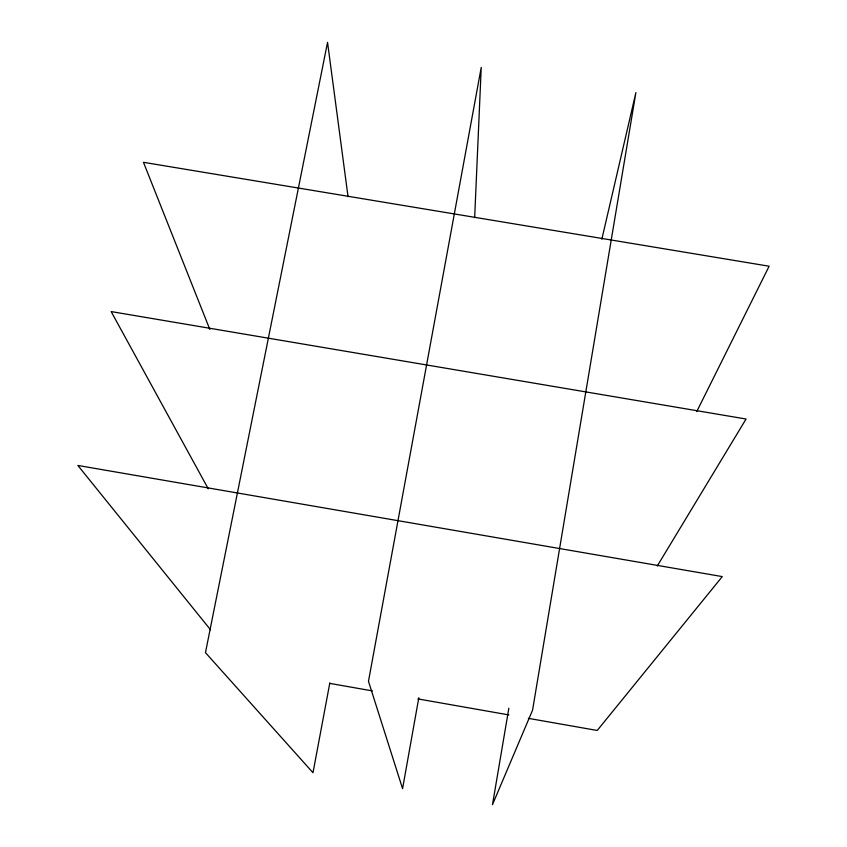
<?xml version="1.0" encoding="UTF-8"?>
<svg xmlns="http://www.w3.org/2000/svg" width="847" height="847" viewBox="0 0 847 847"><rect width="100%" height="100%" fill="white"/><g stroke="black" fill="none" stroke-linecap="round" stroke-linejoin="round"><path stroke-width="1.27" d="M474.659 217.679L481.234 67.411L368.477 681.306L402.579 788.663L418.82 697.706M508.856 708.187L492.488 804.65L532.562 710.157L635.885 92.619L601.846 239.225M329.811 683.031L312.998 772.729L205.472 652.645L327.545 42.35L348.043 196.716M696.732 411.589L769.129 266.223L143.461 162.306L209.855 329.494M657.261 566.018L746.069 419.021L111.158 311.58L208.256 488.783M329.568 683.36L372.447 690.908M417.92 698.913L508.878 714.921M528.369 718.351L597.23 730.463L722.279 576.595L77.871 465.458L210.543 629.808"/></g></svg>
